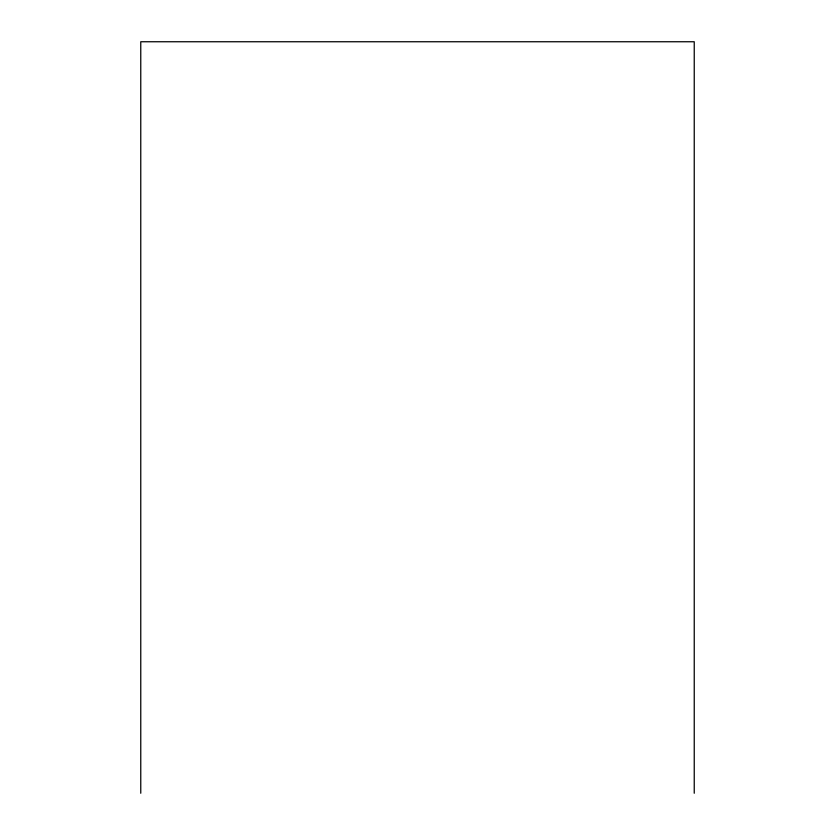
<?xml version="1.0" encoding="UTF-8"?>
<svg xmlns="http://www.w3.org/2000/svg" width="835" height="835" viewBox="0 0 835 835"><rect width="100%" height="100%" fill="white"/><g stroke="black" fill="none" stroke-linecap="round" stroke-linejoin="round"><path stroke-width="1.25" d="M694.24 793.25L694.24 41.75L140.76 41.75L140.76 793.25"/></g></svg>
